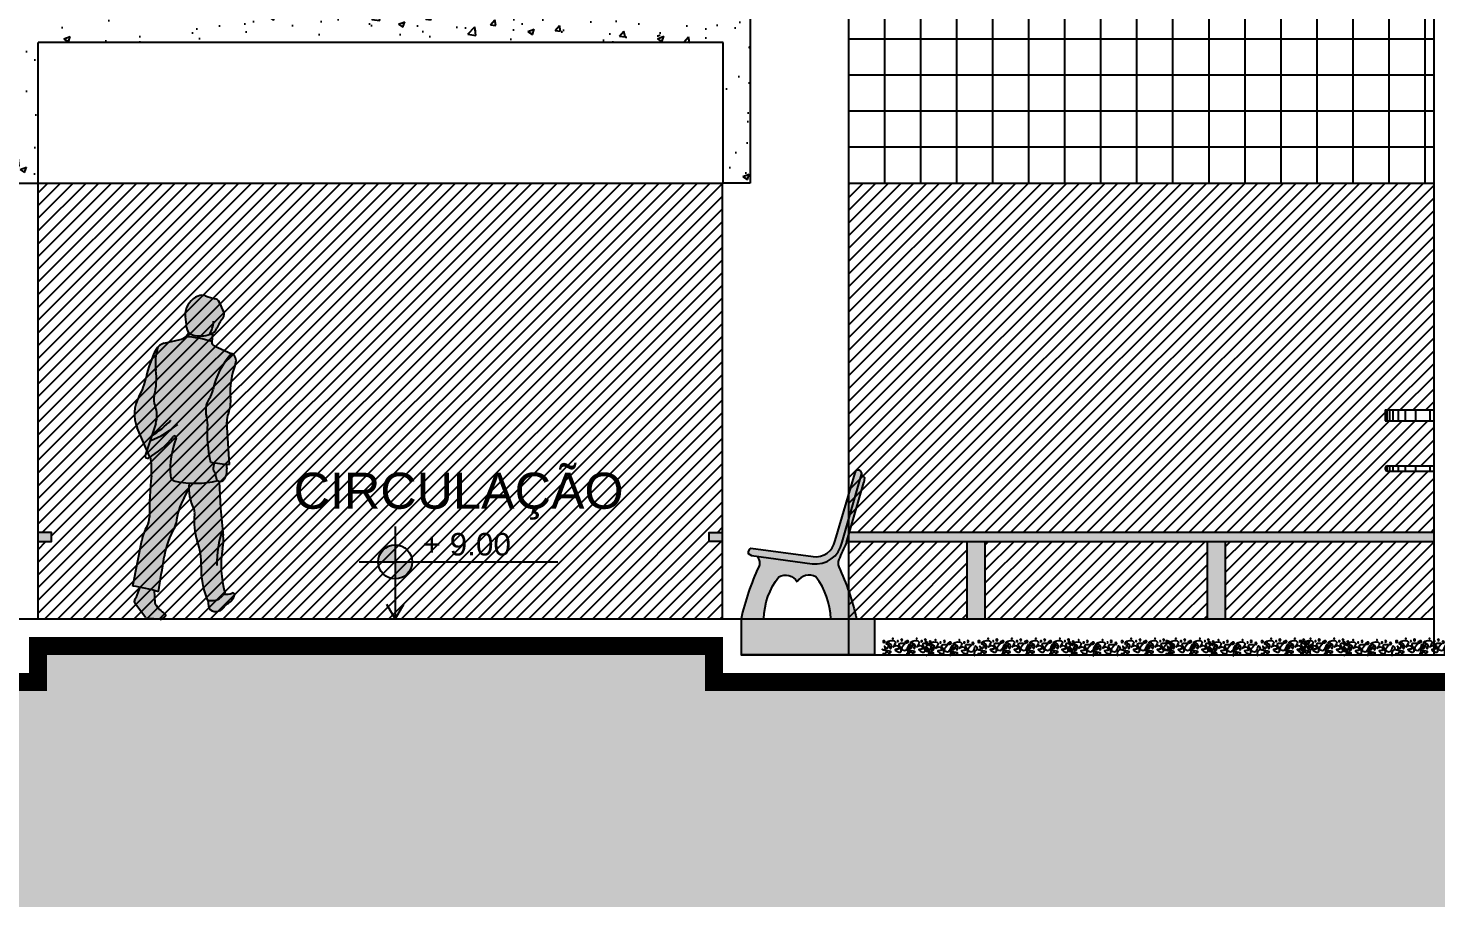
# Model space of a CAD drawing. Header units: metres. Extents: x 2440 to 5689, y 77 to 398.
# Drawn here: x 3764.38 to 3772.19, y 177.98 to 182.86 of the extents above; entities that cross this region are included whole.
import ezdxf

# ---------------------------------------------------------------- set-up
doc = ezdxf.new("R2010")
doc.units = ezdxf.units.M
doc.header["$LTSCALE"] = 7
doc.header["$MEASUREMENT"] = 0
for name, color, linetype in [('COTA DE NÍVEL', 7, 'Continuous'), ('HACHURA', 251, 'Continuous'), ('HACHURA PISOS', 250, 'Continuous'), ('PENA 01', 1, 'Continuous'), ('PENA 02', 2, 'Continuous'), ('PENA 03', 3, 'Continuous'), ('PENA 06', 6, 'Continuous'), ('VEG_PLANTAS', 94, 'Continuous')]:
    doc.layers.add(name, color=color, linetype=linetype)
for name, color, linetype, lineweight in [('PA-Herbacea', 64, 'Continuous', 0), ('PENA 04', 4, 'Continuous', 25), ('texto', 3, 'Continuous', 25)]:
    doc.layers.add(name, color=color, linetype=linetype, lineweight=lineweight)
doc.styles.add('GRAF', font='GRAF.SHX')
doc.styles.add('Luana', font='arial.ttf')

# ---------------------------------------------------------------- blocks, each defined once
blk = doc.blocks.new('NIV02')
h = blk.add_hatch(color=256)
h.paths.add_polyline_path([(-43.08798214372393, -49.02922773002917, 0.4142135623730951), (-44.59234559443733, -50.53359118074257), (-43.08798214372393, -50.53359118074257)])
h.paths.add_polyline_path([(-43.08798214372393, -52.03795463145597, 0.4142135623730951), (-41.58361869301053, -50.53359118074257), (-43.08798214372393, -50.53359118074257)])
for p, q in [((-43.08798214372393, -47.3822175101738), (-43.08798214372393, -55.57883228363895)), ((-46.27430931333186, -50.53359118074257), (-28.67982759653792, -50.53359118074257))]:
    blk.add_line(p, q)
blk.add_lwpolyline([(-42.35976431650299, -54.31752200791485), (-43.08798214372393, -55.57883228363895), (-43.81619997094488, -54.31752200791485)])
blk.add_circle((-43.08798214372393, -50.53359118074257), 1.504363450713398)
at = {"style": 'GRAF'}
blk.add_attdef('ELEV', (-40.66293629551796, -49.96256487468508), '', height=1.261310275724094, dxfattribs=at)
blk = doc.blocks.new('Pes011')
at = {"true_color": 0xffffff}
h = blk.add_hatch(color=7, dxfattribs=at)
h.dxf.hatch_style = 1
h.paths.add_polyline_path([(24.69268973135001, 727.6047015118756, -0.02753852898231361), (25.99658108471741, 756.9918353915541, -0.03521785561020056), (-52.18656926978461, 767.1877249421301, -0.3436446320337191), (-78.09565085647256, 796.9359734321476, -0.1049584106602287), (-46.52848994827802, 1005.74475360115, 0.851521214492852), (-62.99121633045479, 1015.1541320312, -0.09136265496849766), (-189.2074542238005, 902.5598551563493, -0.07434353490433399), (-183.8470071760566, 796.6478620129495, 0.02367676134049668), (-194.7730412114684, 567.7246231527424, -0.1301566511247193), (-207.9323213203415, 517.0161580129569, 0.07892110221722794), (-236.9106528734559, 438.1435911211164), (-286.8217663292926, 184.8893347685869, -0.03787236708317782), (-144.7365591781199, 153.3666649950069, 0.002465714445324805), (-112.7894611115873, 346.4955583710301, -0.09246996692242412), (-53.40221890069282, 512.5800797960895, 0.1005061931903606), (-46.38518821284106, 533.9388537265091, -0.09745515027035756), (-1.618039762475064, 676.3108688240969, 0.01133881112169319)])
h.paths.add_polyline_path([(192.7134027561426, 766.4146625851895, -0.08717180882273437), (184.8976936995474, 770.288640718502, -0.07150002932562566), (25.99658108471738, 756.991835391554, 0.140036977863763), (52.11651135718391, 612.5152943734229, -0.1521779201300485), (56.66135109948112, 583.4497961036486, 0.1237327382311667), (71.38456060696859, 435.6154808640991, -0.09660555805040107), (93.00199876905322, 295.3295578898083, 0.1091949455553033), (126.5888606153589, 108.4037989587109, 0.3181482550204132), (212.8481652982368, 133.4322834362578), (224.5335510590627, 147.9261513993027, -0.1153658121064172), (212.197933924478, 394.0455057668171, 0.07104430994608682), (214.6594676035947, 464.0404201073716, -0.019049396439483)])
h.paths.add_polyline_path([(156.5185980523025, 1588.903755831637, -0.06376302724189843), (142.9386023062388, 1582.759940715623, -0.1357544196231785), (45.25536184673533, 1579.486598016382, -0.1493352113977293), (23.44943227297364, 1592.013659770932, -0.104772194041268), (5.779655001741361, 1568.917476945192, -0.07552597752389092), (152.0862227538234, 1542.233602892519)])
h.paths.add_polyline_path([(278.0839869590123, 134.2962608349243, 0.6268049600124901), (265.0504168314354, 146.143509030939, -0.1274686925476163), (218.231130763411, 140.1089984629384), (212.8481652982359, 133.4322834362567, -0.3084454030974926), (129.1995972286848, 107.5502781255655), (134.0533945419139, 73.45993605855493, 0.3365671587481588), (164.2475001290544, 43.95252930327246, 0.3038417341264336), (224.8968513615273, 74.4088496104098, -0.1547146395441408), (236.5872844613068, 85.61752300342832, 0.2066284072723231)])
h.paths.add_polyline_path([(-168.080418184519, 160.1147212825224, 0.02107545282780063), (-247.0785568037045, 178.3308325829729), (-270.2372946278209, 120.1610916203129, -0.04391851025444436), (-275.9558363254841, 108.6578545803827, 0.3069029170122038), (-275.1015726562903, 90.21495494343169), (-216.4301872956799, 10.35757787014025, 0.2319834112904293), (-203.8634453870586, 3.951016913955755, -0.02456887810977189), (-135.1680910266837, 0.0937046755989428, 0.181550030830431), (-123.6444124907283, 3.084609209979519), (-108.3343772420844, 13.85587394051954, 0.5135509109756257), (-108.1929188658022, 29.80140396839074, -0.09789932831860441), (-162.5989450289451, 86.56559962623882, -0.1287373291706281), (-164.9500735878474, 93.70225942932092)])
h.paths.add_polyline_path([(-167.1673180687301, 1243.175273136048, 0.09249078198770333), (-158.458445219436, 1383.471649132073, -0.101707745814801), (-148.1378757641874, 1511.791418212824, 0.05963668131693923), (-157.645391335482, 1498.259448177015, 0.07214893870511574), (-212.5459556615709, 1343.996789415391, -0.08328329978980908), (-253.3386223608819, 1235.444188619666, 0.2371257672313265), (-262.1761142506181, 1063.562258885348), (-208.5079545353501, 939.7813141366983), (-159.7092353633092, 1087.616370714019, 0.1779621460809053), (-163.1131602377322, 1185.045396939609, -0.1611850724810634)])
h.paths.add_polyline_path([(235.9179631973812, 1095.154632940758, -0.1154328576180875), (244.0097715363445, 1144.924192973484, 0.1197863672735451), (256.2292863543684, 1228.394953870802, -0.1199437111131735), (283.7136720908272, 1420.288621478132, 0.3977597863608485), (261.8432080616612, 1475.673483022302, 0.1370337854965475), (158.8843645128296, 1277.281076180276, -0.09331077111326043), (136.1147959610806, 1222.265539511415, 0.2201616770334285), (122.4019915204655, 1128.415169406439, -0.0904870542691302), (127.5153547951701, 1084.318430500796, 0.0682076533713649), (143.8717871424458, 873.4423468814514, 0.0419490853005053), (250.3259697844036, 860.6724404682127)])
h.paths.add_polyline_path([(235.1635860298763, 835.684332340917), (230.813655214364, 861.6645061064261, -0.02595917903862765), (164.8544151540996, 869.4818802395414), (159.7483240347369, 839.1007739519355, 0.2351780580689858), (166.7423779727064, 817.0171935170403, -0.2276614999615514), (174.7970136461145, 793.543130330062, 0.7798707119049183), (220.5010597884023, 776.1681578082664, 0.1739156392905543), (235.4865679493964, 833.2416161114344, 0.02193660233855502)])
h.paths.add_polyline_path([(213.3981270611926, 1671.599557557392, 0.3422518043110341), (214.8137580511984, 1713.777761216865, -0.1113162496137604), (198.9736104679375, 1749.890672678883, 0.2903101330893996), (170.5635343423947, 1779.452250271813, -0.03318361154037249), (117.7712615445348, 1796.155704483306, 0.1970827465973386), (75.31312931006028, 1795.464062389123, 0.2668649016132107), (4.452482821180439, 1701.024984654927, 0.07937306006544796), (5.192607108263815, 1681.469885905543, -0.04903151465509591), (11.82483455283031, 1620.628960579917, 0.3361607637412749), (44.00994678188923, 1579.79118589672, 0.1389386616421687), (143.9011070732837, 1583.064133993262, 0.2199353231922215), (180.0067180023894, 1616.54333571369, -0.07767887755924435)])
h = blk.add_hatch(color=7, dxfattribs=at)
h.dxf.hatch_style = 1
h.paths.add_polyline_path([(261.8292928006773, 1475.658577363197), (164.4320482446769, 1518.901989429156, -0.3218957251323706), (151.8734175112577, 1539.992896149975), (152.0862227538234, 1542.233602892519, 0.07552597752389073), (5.779655001741851, 1568.917476945192, -0.1199733577875432), (-23.80681365244979, 1553.883220398074), (-23.80504973491222, 1553.883377810774), (-112.3188272138052, 1533.032661130739, 0.1531455605890404), (-148.1378757641875, 1511.791418212824, 0.101707773148791), (-158.4586122810385, 1383.471628570378, -0.09283857140153134), (-167.2966260474756, 1242.662752787305, 0.1590758725531677), (-163.2017572764333, 1185.262171597919, -0.1783896675469642), (-159.7092353633092, 1087.616370714019), (-208.5079545353501, 939.7813141366983), (-191.7137881749656, 901.0470294251807, 0.0927497262203229), (-63.21207475289278, 1014.869878251596, -0.8683317411519443), (-46.52699357571112, 1005.744191729705, 0.1051140698718558), (-78.07703499606228, 796.6229984857224, 0.336292104199919), (-52.70830549058175, 767.2937903923296, 0.1072275288080275), (184.8976936995477, 770.2886407185023, -0.2697539704616747), (174.7958450450469, 793.5432679024572, 0.2252806146779406), (166.9234327469293, 816.8318379421619, -0.2378102100089224), (159.7483240347368, 839.100773951935), (164.8544151540997, 869.4818802395416, -0.008340372734559471), (143.8717871424459, 873.4423468814508, -0.06863748196031196), (127.5948128503555, 1085.64890371761, 0.08594274937540108), (122.6605906965923, 1127.555793032784, -0.2222459605544937), (136.114646952066, 1222.26563681739, 0.09331094289373627), (158.8851085696697, 1277.280920442247, -0.1370211537536461)])
for p, q in [((156.5182805751323, 1588.90041299465), (151.8734175112576, 1539.992896149974)), ((-112.3207069711743, 1533.033046921835), (-23.80504973491221, 1553.883377810774)), ((164.1643467561202, 1519.02084623905), (262.4702705088529, 1475.373989608316)), ((250.3259272933877, 860.6731319855651), (235.8685135050213, 1095.959398833362)), ((-191.7137881749656, 901.0470294251805), (-262.5690634854108, 1064.468562134406)), ((-159.7763400169135, 1087.413078077849), (-218.1093532745937, 910.6940071351909)), ((164.8546444743257, 869.4832446887847), (159.7968376397911, 839.3894286110656)), ((230.7781421239508, 861.8766097694536), (235.2386429360028, 835.2360513115929)), ((-286.8217721491687, 184.8893052379212), (-236.911258936782, 438.1457255862025)), ((-247.0780159427729, 178.3321911086631), (-270.3778434891911, 119.8080632765148)), ((-168.0804028612153, 160.114396187859), (-164.960659316133, 93.92684309870477)), ((-216.5239098337107, 10.48514322442314), (-275.182625394237, 90.32527548584358)), ((129.1996634576194, 107.5498129707825), (134.0232876446954, 73.67138996948677)), ((224.5335350163809, 147.9261315009), (212.549843676692, 133.0622627726964)), ((-123.6449184415968, 3.08281816053951), (-108.3342184549712, 13.8552199444099))]:
    blk.add_line(p, q)
for centre, radius, start, end in [((97.38850796504504, 1744.042379314736), 55.95762060351854, 68.63829999999885, 113.234400000001), ((122.0530550778682, 1686.589569800978), 118.4832300247846, 113.234400000001, 172.9030000000007), ((269.8922912530913, 2185.08905714655), 417.6211453470195, 248.6382999999989, 256.2406999999982), ((161.4576502086753, 1742.265821299444), 38.28296791959931, 11.13169000000003, 76.2406999999982), ((286.9930080279296, 1766.968052976149), 89.66075654733868, 191.1317000000001, 216.2418000000002), ((66.02687548547686, 1693.563905888411), 62.02478156621858, 172.9030000000007, 191.7376000000002), ((-300.9588671438575, 1617.314574221574), 312.8012615128246, 0.6647749999990437, 11.73763999999936), ((-8.241324818797954, 1668.363699616481), 170.6449383355589, 329.3867000000009, 355.6153999999987), ((372.824985959254, 1537.253718085497), 208.4843589373321, 139.937999999999, 157.6467999999996), ((186.9054979009249, 1693.601590452352), 34.43760809542855, 319.9379999999989, 36.24180000000026), ((-39.89097503727082, 1622.165115954312), 70.15067717567644, 283.2559999999992, 335.2026340492346), ((-8.890037669846441, 1074.045824889785), 495.0890343070894, 71.0255399999993, 88.30185999999873), ((54.85609402546243, 1621.441033975323), 43.03892139680683, 180.6648000000005, 256.2567999999998), ((88.18001558568136, 1757.697650241646), 183.3076786003354, 256.2567999999998, 287.5392000000003), ((125.7380670823047, 1638.859377789196), 58.67712716179567, 287.5392000000003, 337.6467999999996), ((346.65036453343, 1231.88492928767), 570.3241128524443, 152.2151999999998, 168.7633000000007), ((158.8520317861445, 1422.52575485947), 319.704804455103, 163.787199999999, 187.0165999999998), ((-96.36667764266863, 1465.311193728541), 69.57491087343824, 103.2559999999993, 152.2151999999998), ((172.8356967704252, 1538.190448675391), 21.03962852899157, 174.0640179574631, 246.4580748209395), ((565.5088532486361, 1192.170782381463), 415.4354406372561, 136.9704999999992, 168.1779999999992), ((664.1858839816023, 1267.854845588886), 409.8605477500752, 158.1700999999997, 185.4665000000008), ((243.4754119161156, 1436.40982492467), 43.34755797565099, 338.1700999999996, 66.05973999999941), ((-556.5355799302894, 1411.322672344623), 350.5162423008881, 330.0578, 348.7633000000008), ((-538.7861503045216, 1336.661475873313), 383.197372870074, 345.8401999999998, 7.016633999999618), ((1.384389518799282, 1310.247288290922), 160.9130611977919, 326.8546000000009, 348.1779999999992), ((-86.73288804137823, 1140.70981853755), 191.6561284775325, 150.0577999999999, 203.4411000000017), ((-77.32251406932858, 1220.235015514461), 92.72725718706357, 165.8401999999998, 202.2301999999991), ((-293.9441547379595, 1131.700515996228), 141.2884476692337, 341.7326000000006, 22.23019999999908), ((230.662660169247, 1160.523823917574), 112.9218228279928, 146.854600000001, 196.7470999999995), ((78.41163825589398, 1211.796364941662), 178.5906748117366, 337.8520999999992, 5.466540000000367), ((-470.4478853149516, 1482.253096983803), 545.7960376963152, 301.843100000001, 316.4389999999993), ((4.124595669708106, 1092.355139465917), 123.6522063230095, 356.5823000000008, 16.74707000000018), ((346.3165869668907, 1102.748003855555), 110.6594569481136, 157.8520999999991, 183.5164000000007), ((-380.995497488855, 1490.269142089319), 533.187320945732, 290.8434999999985, 310.1037000000001), ((-55.51930206304966, 1009.120704693371), 9.603736161525351, 339.4194999999992, 142.1534000000007), ((905.0171652408817, 1038.55234914724), 778.8476099012049, 176.5823000000008, 192.239099999999), ((-431.624709171004, 1301.345655932315), 466.6864476248109, 299.725100000001, 322.1534000000007), ((429.5698640214075, 826.975056540341), 508.5534598350541, 159.4194999999993, 183.4037999999992), ((-206.3571528278388, 906.8151888017615), 12.37431068747936, 161.7326000000006, 299.725100000001), ((-540.7161383302807, 831.6775517717816), 358.5842382695748, 354.5340000000015, 11.40089593351251), ((273.0685616441448, 1500.365913476358), 640.0976213779592, 258.3556000000012, 267.963799999999), ((2226.507153185718, 566.884271342174), 2421.280340227303, 174.5340000000014, 179.992400000001), ((-46.05509299955362, 798.6847160235178), 32.0882447078898, 183.4037999999992, 258.5086999999987), ((185.4223411335282, 835.0826213011848), 25.98654853407367, 170.4592000000002, 224.3282999999987), ((146.3272977781809, 796.8946992353646), 28.66514042290695, 353.2855999999985, 44.32831000000075), ((199.8313033396167, 790.595993544704), 25.20716714924149, 173.2855999999985, 325.7475000000011), ((148.4349416054276, 825.596878201134), 87.38835042291834, 325.7475000000011, 5.021990000000264), ((207.5001121058506, 830.7838892549971), 28.0941654437998, 5.021990000000264, 9.12181100000102), ((59.19251063559113, 1316.397947480343), 560.3901926167525, 258.5086999999987, 282.9627328597344), ((-1119.25225602085, 1281.986557074406), 1271.199937338323, 331.5145999999996, 334.1443000000014), ((291.9243023976605, 730.4702717442269), 267.2469762242289, 174.3047000000007, 206.1911000000009), ((4170.538062509884, 903.1382520609586), 3980.173659988229, 181.9685638749708, 186.3208999999997), ((337.7541156839318, 491.3751721817139), 386.4901962339329, 151.5145999999997, 173.6281), ((-297.1015828469829, 567.2180489087133), 102.3297955178058, 330.7515999999982, 359.992400000001), ((7.745005564480347, 590.6901487475101), 49.44863504591633, 351.5801999999996, 26.19106999999926), ((358.1468482962906, 538.8254217183442), 304.7701425817286, 171.5801999999996, 199.7945999999994), ((25.8685890753722, 386.3563676849188), 267.8336172149258, 150.7515999999982, 168.8509000000001), ((362.0875769847405, 270.3525127933494), 480.9427873468797, 149.8185999999993, 170.8905999999986), ((-102.4850357771979, 540.5373776239715), 56.48657729380869, 329.8185999999993, 353.6282), ((801.49766803881, 300.1502358685299), 622.6090227698267, 161.4986999999997, 180), ((-277.4598497593971, 310.0612761903884), 370.7509689199818, 357.7227999999984, 19.7945899999996), ((744.6128187391101, 297.3615781354026), 541.1223442387264, 169.7549999999989, 196.0310000000009), ((-31.63536377512831, 437.6612097638395), 247.7034652608249, 349.7549999999989, 6.32092299999842), ((-19710.12166827079, 3488.783855637924), 19847.65231211846, 350.3254999999999, 350.8905999999986), ((532.6559887379782, 277.846357512561), 440.0014695328035, 177.7227999999984, 202.649299999999), ((-423.5655959923787, -767.4480776498378), 962.1046835156493, 73.15314999999968, 81.82896000000045), ((-261.9203506343623, 100.0667352699078), 16.45606847313478, 148.5305000000011, 216.3056000000006), ((-338.4469330217671, 146.9086482739554), 73.26654459419203, 328.530500000001, 338.2915999999989), ((-150.1452421701478, 94.6240075320312), 14.83349766142002, 182.6970000000003, 212.5784000000002), ((8.170302786407069, 195.7855277319517), 202.7094686856987, 212.5784000000002, 234.9165999999994), ((152.0418927274572, 181.8395473116121), 77.7217214158959, 250.8808000000016, 321.1274000000006), ((229.9977967908122, 233.4593246751015), 94.08898890581011, 262.8144999999994, 291.8727999999999), ((248.420165058827, 61.57464493785569), 26.79669936538035, 116.2041999999994, 150.7469999999995), ((200.9537649947509, 158.0202111334145), 80.69632555464628, 296.2041999999993, 342.8073999999989), ((268.6971522245997, 137.0595183071769), 9.785103892608042, 342.8073999999989, 111.8727000000012), ((-203.6142549222862, 19.96819456983023), 16.01911595400192, 216.3056000000006, 269.5880999999997), ((-208.7608896576836, -696.563412838352), 700.5315490765456, 83.96952999999999, 89.58810999999852), ((-133.3890699801857, 16.93458717096693), 16.93458706631711, 263.9695000000011, 305.1279000000009), ((-113.9788277855337, 21.87934031361883), 9.809986471840865, 305.1279000000009, 54.91659999999947), ((168.5854163065155, 78.5946090755839), 34.91167991006343, 188.1060000000012, 262.873099999999), ((171.8262888072332, 104.4758292533939), 60.99596605252565, 262.873099999999, 330.7469999999995)]:
    blk.add_arc(centre, radius, start, end)
blk = doc.blocks.new('cacho6')
for centre, radius in [((-0.3253869985356631, 0.2837365421311855), 0.0155581419045886), ((-0.2553069579882532, 0.2603993304662548), 0.0103822299248157), ((-0.1592713517848807, 0.3096667754603004), 0.0082006619767601), ((0.0146309651204746, 0.2526202607059105), 0.0183358022910445), ((0.1277052912489012, 0.2837365421309226), 0.0155581419045886), ((0.197785331796311, 0.2603993304659902), 0.0103822299248157), ((0.2938209379996834, 0.3096667754600357), 0.0082006619767601), ((0.4677232549050388, 0.2526202607056458), 0.0183358022910445), ((-0.4162314897766209, 0.2422481668974825), 0.018353002582938), ((-0.0424712857318923, 0.2215039792806355), 0.0116054156875608), ((0.4106210040526719, 0.2215039792803708), 0.0116054156875608)]:
    blk.add_circle(centre, radius)
blk.add_arc((0.0368608000079434, 0.2422481668972178), 0.018353002582938, 202.9972204517854, 106.9767355820522)
for points, knots in [([(0, 0), (0.0168866115852637, 0.0129986778744744), (0.0487822139055965, 0.0389975826048446), (-0.0348721634708511, 0.0094002811660534), (-0.0423037393430548, 0.0945211168862947), (-0.0622960062190003, 0.0178862296488571), (-0.1764361591630603, 0.07331009418915), (-0.0405341420246117, 0.0710347041745649), (0.0784166213317121, 0.1167524509603481), (-0.0488515351239869, 0.0777765045061667), (0.0272239206148726, 0.2140740318109557), (-0.0667766707535122, 0.0680650442400808), (-0.0757106310377651, 0.2553915126321051), (-0.1038089232166186, 0.0707165699342998), (-0.1610390547265439, 0.2146285296095876), (0.0421737746973463, 0.2566836193728701), (-0.2970566023272596, 0.3037150450867507), (-0.125540831028971, 0.1125482674422749), (-0.2282824235411311, 0.2099274555710107), (-0.3212696669170469, 0.0939032807642519), (-0.1294788074087165, 0.1219606013547061), (-0.3501784961230925, -0.0046334894679667), (-0.3104480048872489, 0.1421474320336333), (-0.2526543876659986, 0.2297172060601529), (-0.4529463456651542, 0.2302710205234977), (-0.2719371325075599, 0.1279642726088586), (-0.4055539254846821, 0.0645002587488755), (-0.4478840796213321, 0.1295191552484312), (-0.4633377620424, 0.2183871557367745), (-0.5219578574532023, 0.1325064498414825), (-0.4277693066027127, 0.0909797677271431), (-0.4436301057888841, 0.0307177892529378), (-0.4530922897845642, 2.558e-13)], [0.0119653373187085, 0.0119653373187085, 0.0119653373187085, 0.0119653373187085, 0.0826093972063695, 0.1695586416530286, 0.2430435373258136, 0.2994075536037553, 0.4003944734615301, 0.5947086107148307, 0.690457771005494, 0.7856281890927757, 0.8915804121933081, 1.001822525838758, 1.123847518083621, 1.25155969898691, 1.356811214961988, 1.528140780572524, 1.78369963763388, 1.951889237564539, 2.052489614086571, 2.190103623799917, 2.31820733469182, 2.515510428153343, 2.701394114339793, 2.792269043503961, 2.948062415445121, 3.123128639304652, 3.249217463897882, 3.402203775967889, 3.477690971567545, 3.561629637085665, 3.701910996068317, 3.843182048075233, 3.843182048075233, 3.843182048075233, 3.843182048075233]), ([(0.4530922897845642, -2.647e-13), (0.4699789013698421, 0.0129986778742097), (0.5018745036901607, 0.0389975826045799), (0.4182201263137131, 0.0094002811657905), (0.4107885504415095, 0.0945211168860318), (0.3907962835655638, 0.0178862296485924), (0.2766561306215038, 0.0733100941888854), (0.4125581477599525, 0.0710347041743003), (0.5315089111162763, 0.1167524509600835), (0.4042407546605773, 0.07777650450590201), (0.4803162103994368, 0.2140740318106911), (0.3863156190310519, 0.0680650442398161), (0.3773816587467991, 0.2553915126318405), (0.3492833665679456, 0.0707165699340351), (0.2920532350580345, 0.2146285296093229), (0.4952660644819105, 0.2566836193726072), (0.1560356874573046, 0.3037150450864861), (0.3275514587555932, 0.112548267442012), (0.224809866243433, 0.209927455570746), (0.1318226228675172, 0.0939032807639873), (0.3236134823758476, 0.1219606013544414), (0.1029137936614717, -0.0046334894682314), (0.1426442848973153, 0.1421474320333687), (0.2004379021185656, 0.2297172060598882), (0.00014594411941, 0.230271020523233), (0.1811551572770185, 0.1279642726085939), (0.0475383642998821, 0.0645002587486108), (0.0052082101632323, 0.1295191552481665), (-0.0102454722578358, 0.2183871557365116), (-0.0502522251448454, 0.1597757161877062), (-0.0418230451557662, 0.1356404588979441), (-0.0368148217828122, 0.1280344641553253)], [0.0119653373187085, 0.0119653373187085, 0.0119653373187085, 0.0119653373187085, 0.0826093972063695, 0.1695586416530286, 0.2430435373258136, 0.2994075536037553, 0.4003944734615301, 0.5947086107148307, 0.690457771005494, 0.7856281890927757, 0.8915804121933081, 1.001822525838758, 1.123847518083621, 1.25155969898691, 1.356811214961988, 1.528140780572524, 1.78369963763388, 1.951889237564539, 2.052489614086571, 2.190103623799917, 2.31820733469182, 2.515510428153343, 2.701394114339793, 2.792269043503961, 2.948062415445121, 3.123128639304652, 3.249217463897882, 3.402203775967889, 3.477690971567545, 3.561629637085665, 3.606746477732273, 3.606746477732273, 3.606746477732273, 3.606746477732273]), ([(-0.0006372206962766, 0.0894061299759734), (0.0007318930238682, 0.0876653252858582), (0.0135092958937975, 0.0697082208195514), (0.0121825592891156, 0.0472412135392375), (0.0071939991802452, 0.0257806806731331)], [3.690803195293475, 3.690803195293475, 3.690803195293475, 3.690803195293475, 3.701910996068317, 3.803253898670838, 3.803253898670838, 3.803253898670838, 3.803253898670838])]:
    blk.add_open_spline(points, degree=3, knots=knots)
blk = doc.blocks.new('A$C7A880372')
at = {"true_color": 0xffffff}
h = blk.add_hatch(color=7, dxfattribs=at)
h.dxf.hatch_style = 1
h.paths.add_polyline_path([(-0.7514591647695852, 0.8105322581117775, 1.056272923792015), (-0.7881973745751878, 0.8020983295170121), (-0.6796598683868069, 0.4251838499436359, 0.3961565395457503), (-0.5131317588402453, 0.3062763439807838), (-0.1772259678828049, 0.3516587636043766), (-0.1589713059975111, 0.3630611623553648), (-0.1589713059975112, 0.3746350709967318), (-0.1661893882601362, 0.3865578509159773), (-0.172316946560386, 0.3926854092161136), (-0.518487286220283, 0.3459162017817627, -0.4002481413031443), (-0.6407190763306971, 0.4345045831012725)])
h.paths.add_polyline_path([(-0.2171130131723727, 0.2895448019581729, -0.2211707313931743), (-0.2171130131724454, 0.3288747278255068, 0.04534460542275374), (-0.2105490504177324, 0.3471566616595391), (-0.5131317588402453, 0.3062763439807838, -0.3961565395457514), (-0.679659868386807, 0.4251838499436364), (-0.7881990645846599, 0.8021042019296942), (-0.8046903388476494, 0.7856129276665911), (-0.8006002430993249, 0.7577603959310865), (-0.703423051910252, 0.4234433699701632, -0.004199625427442157), (-0.6615122285888638, 0.3288747278256212, -0.2211707313938821), (-0.661512228588883, 0.2895448019581732, 0.0542232166102144), (-0.7597167409053325, 0), (-0.6169154955317366, 0, -0.1557930816088973), (-0.5342625184530334, 0.2336358876014799, -0.4017999458395941), (-0.4310120947611722, 0.2059360974430718, -0.4017999458395941), (-0.3277616710693109, 0.2336358876014797, -0.1557930816088972), (-0.2451086939906077, 0), (-0.1189085008559232, 0, 0.05422321661021436)])
h.paths.add_polyline_path([(-0.1189085008559232, 5.551115123125783e-17), (-0.8597167409053327, 5.551115123125783e-17), (-0.8597167409053327, -0.2000000000000001), (-0.1189085008559233, -0.2000000000000001)])
at = {"layer": 'PENA 02'}
for p, q in [((-0.7881990645846599, 0.8021042019296942), (-0.8046903388476494, 0.7856129276665911)), ((-0.8046903388476494, 0.7856129276665911), (-0.8006002430993249, 0.7577603959310864)), ((-0.1189085008559232, 0), (-0.8597167409053328, 0)), ((-0.8597167409053327, 0), (-0.8597167409053327, -0.2)), ((-0.1189085008559232, 0), (-0.1189085008559233, -0.2))]:
    blk.add_line(p, q, dxfattribs=at)
for points in [[(-0.7034230519102493, 0.4234433699701583), (-0.8006002430993249, 0.7577603959310864)], [(-0.8597167409053327, -0.2), (-0.1189085008559233, -0.2)]]:
    blk.add_lwpolyline(points, dxfattribs=at)
for points in [[(-0.7034230519102493, 0.4234433699701583, -0.004199625427439397), (-0.6615122285888901, 0.3288747278256778, -0.2211707313943283), (-0.6615122285888901, 0.2895448019581579, 0.05422321661021142), (-0.7597167409053327, 0)], [(-0.2105490504177396, 0.3471566616595112, -0.04534460542224596), (-0.2171130131723658, 0.3288747278256778, 0.2211707313943283), (-0.2171130131723658, 0.2895448019581579, -0.05422321661021142), (-0.1189085008559232, 0)], [(-0.616882700500355, 0.001018828926447668, -0.1551523339978182), (-0.5342625184530334, 0.2336358876014799, -0.401799945839594), (-0.4310120947611722, 0.2059360974430717, 2.63498648811801)], [(-0.2451414890219894, 0.001018828926447668, 0.1551523339978182), (-0.327761671069311, 0.2336358876014799, 0.401799945839594), (-0.4310120947611722, 0.2059360974430717, -2.63498648811801)]]:
    blk.add_lwpolyline(points, format="xyb", dxfattribs=at)
at = {"layer": 'PENA 03'}
for points in [[(-0.172316946560386, 0.3926854092161136), (-0.1661893882601362, 0.3865578509159775), (-0.1589713059975111, 0.3746350709967317), (-0.1589713059975111, 0.3630611623553648), (-0.177225967882805, 0.3516587636043766), (-0.5131317588402453, 0.3062763439807838, -0.3961565395457506), (-0.6796598683868069, 0.425183849943636), (-0.7881990645846599, 0.8021042019296942, -1.056101700251901), (-0.7514591647695852, 0.8105322581117775)], [(-0.172316946560386, 0.3926854092161136), (-0.5184872862200791, 0.3459162017817903, -0.4002481413036899), (-0.6407190763306971, 0.4345045831012726), (-0.7514591647695852, 0.8105322581117775)]]:
    blk.add_lwpolyline(points, format="xyb", dxfattribs=at)

msp = doc.modelspace()

# ---------------------------------------------------------------- hatches: boundary and pattern name
at = {"layer": 'HACHURA', "true_color": 0x86cacb}
h = msp.add_hatch(dxfattribs=at)
h.set_pattern_fill('LINE,_I', color=133, scale=0.4, angle=45, style=2, double=1)
h.set_pattern_definition([(45, (0, 65.25836661376752), (-0.03535533905932738, 0.03535533905932738), [])])
h.paths.add_polyline_path([(3780.181978139726, 196.6726890729193), (3780.431978139726, 196.6726890729193), (3784.181978139726, 196.6726890729193), (3784.431978139726, 196.6726890729193), (3788.181978139726, 196.6726890729193), (3788.431978139726, 196.6726890729192), (3788.431978139726, 187.7926890729192), (3800.880155672468, 187.7926890729192), (3800.880155672468, 198.8447879800715), (3749.352201125784, 198.8447879800715), (3749.352201125784, 187.7926890729192), (3780.181978139726, 187.7926890729192)])
h.paths.add_polyline_path([(3807.871821061993, 198.8447879800715), (3800.880155672468, 198.8447879800715), (3800.880155672468, 185.3926890729193), (3801.531978139725, 185.3926890729193), (3801.531978139725, 185.2426890729192), (3800.880155672468, 185.2426890729192), (3800.880155672468, 182.1326890729196), (3801.531978139725, 182.1326890729196), (3801.531978139725, 181.9826890729195), (3800.880155672468, 181.9826890729195), (3800.880155672468, 179.5426890729194), (3801.868417977172, 179.5426890729194), (3801.868417977172, 179.7645856503873, -0.4142135623730961), (3801.774143863867, 179.8588597636924, -1), (3801.962692090477, 179.8588597636924, -0.4142135623730961), (3801.868417977172, 179.7645856503873), (3801.868417977172, 179.5426890729194), (3803.301704329441, 179.5426890729194), (3803.301704329441, 179.3826890729194), (3803.479647856799, 179.3826890729194), (3803.479647856799, 179.5426890729194), (3804.471809351835, 179.5426890729194), (3804.471809351835, 179.3726890729194), (3804.771809351835, 179.3726890729194), (3804.771809351835, 179.1926890729194), (3805.071809351835, 179.1926890729194), (3805.071809351835, 179.0126890729194), (3805.371809351836, 179.0126890729194), (3805.371809351836, 178.8326890729194), (3805.671809351835, 178.8326890729194), (3805.671809351835, 178.8126890729194), (3805.671809351835, 178.7126890729194), (3806.635350813645, 178.7126890729194), (3806.635350813645, 178.9345856503875, -0.4142135623730969), (3806.54107670034, 179.0288597636925, -1), (3806.72962492695, 179.0288597636925, -0.4142135623730961), (3806.635350813645, 178.9345856503875), (3806.635350813645, 178.7126890729194), (3807.871821061993, 178.7126890729194)])
h.paths.add_polyline_path([(3801.988477785942, 179.8606018708573), (3802.542664348015, 179.8606018708573), (3802.542664348015, 180.0520667412529), (3801.988477785942, 180.0520667412529)], flags=24)
h.paths.add_polyline_path([(3806.755389305908, 179.0304952883199), (3807.309618500996, 179.0304952883199), (3807.309618500996, 179.2220880577605), (3806.755389305908, 179.2220880577605)], flags=24)
h.paths.add_polyline_path([(3801.141593269977, 180.0558822007795), (3803.073516871615, 180.0558822007795), (3803.073516871615, 180.8013574167868), (3801.141593269977, 180.8013574167868)], flags=24)
h.paths.add_polyline_path([(3761.806556334179, 188.6410130682274), (3764.669202991751, 188.6410130682274), (3764.669202991751, 188.9707265743665), (3761.806556334179, 188.9707265743665)], flags=24)
h = msp.add_hatch(dxfattribs=at)
h.set_pattern_fill('LINE,_I', color=133, scale=0.4, angle=45, style=2, double=1)
h.set_pattern_definition([(45, (3770.990553292987, 180.7996930814859), (-0.03535533905932738, 0.03535533905932738), [])])
h.paths.add_polyline_path([(3772.181978139726, 182.0026890729194), (3768.931978139722, 182.0026890729193), (3768.931978139722, 180.0626890729194), (3772.181978139726, 180.0626890729194), (3772.181978139726, 180.4026890729194), (3771.924933235568, 180.4026890729195, -1), (3771.924933235568, 180.4326890729194), (3772.181978139726, 180.4326890729194), (3772.181978139726, 180.6826890729194), (3771.909933235568, 180.6826890729194), (3771.909933235568, 180.7426890729194), (3772.181978139726, 180.7426890729194)])
h.paths.add_polyline_path([(3769.59031147306, 180.0126890729194), (3768.931978139722, 180.0126890729194), (3768.931978139722, 179.5826890729194), (3769.59031147306, 179.5826890729194)])
h.paths.add_polyline_path([(3770.923644806393, 180.0126890729194), (3769.69031147306, 180.0126890729194), (3769.69031147306, 179.5826890729194), (3770.923644806393, 179.5826890729194)])
h.paths.add_polyline_path([(3772.181978139726, 180.0126890729194), (3771.023644806393, 180.0126890729194), (3771.023644806393, 179.5826890729194), (3772.181978139726, 179.5826890729194)])
h.paths.add_polyline_path([(3764.431978139725, 180.0626890729195), (3764.506978139726, 180.0626890729194), (3764.506978139727, 180.0126890729194), (3764.431978139723, 180.0126890729194), (3764.431978139723, 179.5826890729194), (3768.231978139715, 179.5826890729194), (3768.231978139715, 180.0126890729194), (3768.156978139723, 180.0126890729194), (3768.156978139722, 180.0626890729194), (3768.231978139716, 180.0626890729195), (3768.231978139715, 182.0026890729193), (3764.431978139726, 182.0026890729193)])
h.paths.add_polyline_path([(3766.508877585961, 179.8988597636925, -1), (3766.320329359351, 179.8988597636925, -1)], flags=16)
at = {"layer": 'HACHURA PISOS', "ltscale": 1.5}
h = msp.add_hatch(dxfattribs=at)
h.set_pattern_fill('_USER', color=256, scale=0.2, style=0, double=1, pattern_type=0)
h.set_pattern_definition([(0, (3768.931978139722, 182.0026890729193), (0, 0.2), []), (90, (3768.931978139722, 182.0026890729193), (-0.2, 1.224646799147353e-17), [])])
h.paths.add_polyline_path([(3772.181978139726, 184.0426890729191), (3768.931978139722, 184.0426890729191), (3768.931978139722, 182.0026890729193), (3772.181978139726, 182.0026890729194)])
h.paths.add_polyline_path([(3775.931978139725, 184.0426890729191), (3772.431978139726, 184.0426890729191), (3772.431978139726, 182.0026890729193), (3775.931978139725, 182.0026890729194)])
h.paths.add_polyline_path([(3780.181978139726, 184.0426890729191), (3776.431978139725, 184.0426890729191), (3776.431978139725, 182.0026890729193), (3780.181978139726, 182.0026890729194)])
at = {"layer": 'HACHURA PISOS'}
h = msp.add_hatch(dxfattribs=at)
h.set_pattern_fill('HACH22,_O', color=256, scale=0.01, pattern_type=2)
h.set_pattern_definition([(90, (3771.919933235568, 180.4026890729194), (-1.8168, 1.112469152345456e-16), []), (90, (3771.934033235568, 180.4026890729194), (-1.8168, 1.112469152345456e-16), []), (90, (3771.954033235568, 180.4026890729194), (-1.8168, 1.112469152345456e-16), []), (90, (3771.982333235568, 180.4026890729194), (-1.8168, 1.112469152345456e-16), []), (90, (3772.022333235568, 180.4026890729194), (-1.8168, 1.112469152345456e-16), []), (90, (3772.078933235568, 180.4026890729194), (-1.8168, 1.112469152345456e-16), []), (90, (3772.158933235567, 180.4026890729194), (-1.8168, 1.112469152345456e-16), []), (90, (3772.272033235568, 180.4026890729194), (-1.8168, 1.112469152345456e-16), []), (90, (3772.432033235568, 180.4026890729194), (-1.8168, 1.112469152345456e-16), []), (90, (3772.658333235568, 180.4026890729194), (-1.8168, 1.112469152345456e-16), []), (90, (3772.978333235568, 180.4026890729194), (-1.8168, 1.112469152345456e-16), []), (90, (3773.204633235568, 180.4026890729194), (-1.8168, 1.112469152345456e-16), []), (90, (3773.364633235567, 180.4026890729194), (-1.8168, 1.112469152345456e-16), []), (90, (3773.477733235567, 180.4026890729194), (-1.8168, 1.112469152345456e-16), []), (90, (3773.557733235568, 180.4026890729194), (-1.8168, 1.112469152345456e-16), []), (90, (3773.614333235568, 180.4026890729194), (-1.8168, 1.112469152345456e-16), []), (90, (3773.654333235568, 180.4026890729194), (-1.8168, 1.112469152345456e-16), []), (90, (3773.682633235568, 180.4026890729194), (-1.8168, 1.112469152345456e-16), []), (90, (3773.702633235568, 180.4026890729194), (-1.8168, 1.112469152345456e-16), []), (90, (3773.716733235568, 180.4026890729194), (-1.8168, 1.112469152345456e-16), []), (90, (3773.726733235568, 180.4026890729194), (-1.8168, 1.112469152345456e-16), [])])
h.paths.add_polyline_path([(3772.181978139726, 180.7426890729194), (3771.909933235568, 180.7426890729194), (3771.909933235568, 180.6826890729194), (3772.181978139726, 180.6826890729194)])
h.paths.add_polyline_path([(3772.181978139726, 180.4326890729194), (3771.924933235568, 180.4326890729194, 1), (3771.924933235568, 180.4026890729195), (3772.181978139726, 180.4026890729194)])
at = {"layer": 'PENA 01'}
h = msp.add_hatch(dxfattribs=at)
h.set_pattern_fill('AR-CONC,_O', color=256, scale=0.05)
h.set_pattern_definition([(49.99999999999999, (3764.281978139722, 182.0026890729193), (0.3586300913003768, -0.03137606749129756), [0.03750000000000001, -0.4125]), (355, (3764.281978139722, 182.0026890729193), (-0.06937566680650001, 0.376096066850006), [0.03, -0.33]), (100.4514, (3764.311863979723, 182.0000744029193), (0.2892546908570108, 0.3447197710304768), [0.03187009500000001, -0.350571056]), (46.18420000000002, (3764.281978139722, 182.1026890729193), (0.5336205243128223, -0.08275950716450904), [0.05624999999999999, -0.6187499999999999]), (96.6356, (3764.326446512222, 182.0957924194193), (0.4673313527743517, 0.4870589354502209), [0.047805144, -0.5258565000000001]), (351.1842, (3764.281978139722, 182.1026890729193), (0.4673309725668136, 0.4870593004626623), [0.04500000000000001, -0.4950000000000001]), (21, (3764.331978139723, 182.0776890729193), (0.2984535260592309, -0.2013094453326694), [0.03750000000000001, -0.4125]), (326.0000000000001, (3764.331978139723, 182.0776890729193), (0.1216576659607909, 0.3625750225234265), [0.03, -0.33]), (71.4514, (3764.356849256223, 182.0609132699193), (0.420111314290745, 0.1612652483549762), [0.03187009500000001, -0.350571056]), (37.50000000000001, (3764.281978139722, 182.0026890729193), (0.006079927658645335, 0.1664469269156558), [0, -0.326, 0, -0.335, 0, -0.33125]), (7.499999999999999, (3764.281978139722, 182.0026890729193), (0.1315347687210743, 0.1972058559411801), [0, -0.191, 0, -0.3185, 0, -0.12625]), (327.5, (3764.170478139722, 182.0026890729193), (0.2669112180862045, -0.01127743586718988), [0, -0.125, 0, -0.39, 0, -0.5175]), (317.5, (3764.120478139722, 182.0026890729193), (0.2915930846711931, 0.05005249116615887), [0, -0.1625, 0, -0.259, 0, -0.3675])])
h.paths.add_polyline_path([(3768.384453559036, 184.0426890729192), (3768.234453559036, 184.0426890729192), (3768.234453559036, 182.9426890729193), (3764.431978139723, 182.9426890729193), (3764.431978139723, 184.0426890729192), (3764.281978139723, 184.0426890729192), (3764.281978139722, 182.0026890729193), (3764.431978139723, 182.0026890729193), (3764.431978139723, 182.7826890729193), (3768.234453559036, 182.7826890729193), (3768.234453559036, 182.0026890729193), (3768.384453559037, 182.0026890729193)])
h = msp.add_hatch(dxfattribs=at)
h.set_pattern_fill('EARTH', color=256, scale=0.75, angle=45, style=0, double=1)
h.set_pattern_definition([(45, (3846.595544024471, 246.2438593999887), (2.775557561562891e-17, 0.2651650429449554), [0.1875, -0.1875]), (45, (3846.545825578919, 246.2935778455408), (2.775557561562891e-17, 0.2651650429449554), [0.1875, -0.1875]), (45, (3846.496107133366, 246.343296291093), (2.775557561562891e-17, 0.2651650429449554), [0.1875, -0.1875]), (135, (3846.496107133366, 246.3764419214611), (-0.2651650429449553, 5.551115123125783e-17), [0.1875, -0.1875]), (135, (3846.545825578919, 246.4261603670133), (-0.2651650429449553, 5.551115123125783e-17), [0.1875, -0.1875]), (135, (3846.595544024471, 246.4758788125655), (-0.2651650429449553, 5.551115123125783e-17), [0.1875, -0.1875])])
h.paths.add_polyline_path([(3803.301704329441, 179.2326890729194), (3778.549313148111, 179.2326890729194), (3778.549313148111, 179.3126890729194), (3776.754643131339, 179.3126890729194), (3776.754643131339, 179.2326890729194), (3768.184453559044, 179.2326890729194), (3768.184453559044, 179.4326890729194), (3764.431978139723, 179.4326890729194), (3764.431978139723, 179.2326890729194), (3749.352201125784, 179.2326890729194), (3749.352201125784, 177.9837178394009), (3803.301704329441, 177.9837178394009)])
at = {"layer": 'PENA 02'}
h = msp.add_hatch(dxfattribs=at)
h.set_pattern_fill('AR-SAND', color=256, scale=0.025, style=0)
h.set_pattern_definition([(37.50000000000001, (7350.357063377945, 659.3464915041902), (-0.001574833952740204, 0.04817059422532897), [0, -0.03800000000000001, 0, -0.0425, 0, -0.040625]), (7.499999999999999, (7350.357063377945, 659.3464915041902), (0.04424441763169318, 0.07055365163074351), [0, -0.0205, 0, -0.03425, 0, -0.013125]), (327.5, (7350.326313377946, 659.3464915041902), (0.07785354654378739, 0.0001414763384241235), [0, -0.0125, 0, -0.04500000000000001, 0, -0.05875]), (317.5, (7350.326313377946, 659.3464915041902), (0.07515316511430735, 0.02194188912335623), [0, -0.00625, 0, -0.0295, 0, -0.03375])])
h.paths.add_polyline_path([(3762.056540017495, 180.0510556744819), (3762.050190017495, 180.0520974713569), (3761.960225365131, 180.0520974713569), (3761.957056167397, 180.0489224713569), (3761.941586738036, 180.0126890729194), (3762.060461516089, 180.0126890729194)])
h.paths.add_polyline_path([(3762.278790017495, 180.0468140729194), (3762.263973867593, 180.0447056744819), (3762.251273867592, 180.0531640729195), (3762.211056167397, 180.0531640729195), (3762.194123092447, 180.0510556744819), (3762.190934946011, 180.0126890729194), (3762.290831368288, 180.0126890729194)])
h.paths.add_polyline_path([(3761.69031147306, 180.0126890729194), (3761.59031147306, 180.0126890729194), (3761.59031147306, 179.5826890729194), (3761.69031147306, 179.5826890729194)])
h.paths.add_polyline_path([(3763.023644806393, 180.0126890729194), (3762.923644806393, 180.0126890729194), (3762.923644806393, 179.5826890729194), (3763.023644806393, 179.5826890729194)])
h.paths.add_polyline_path([(3762.598406554978, 180.0531640729794), (3762.593786816724, 180.0126890729193), (3762.618900371122, 180.0126890729193), (3762.621690017495, 180.0510556744817), (3762.625923867593, 180.0531640729196), (3762.623806554971, 180.0574056744812), (3762.62436871894, 180.0626890729195), (3762.599378583102, 180.0626890729195)])
h.paths.add_polyline_path([(3762.056540017496, 180.0510556744818), (3762.056540017495, 180.0626890729195), (3761.964465405068, 180.0626890729195), (3761.961290017494, 180.0531640729187), (3761.960225365131, 180.0520974713569), (3762.050190017495, 180.0520974713569)])
h.paths.add_polyline_path([(3762.145440017495, 180.0126890729194), (3762.145440017494, 180.0626890729195), (3762.12748179752, 180.0626890729195), (3762.121689733295, 180.0126890729194)])
h.paths.add_polyline_path([(3762.440221966157, 180.0126890729193), (3762.423335238238, 180.0626890729196), (3762.196768667397, 180.0626890729195), (3762.196768667397, 180.0513850845925), (3762.211056167398, 180.0531640729195), (3762.251273867592, 180.0531640729194), (3762.263973867593, 180.044705674482), (3762.278790017495, 180.0468140729194), (3762.290831368287, 180.0126890729194)])
h.paths.add_polyline_path([(3762.473523867593, 180.0489224713556), (3762.49045655497, 180.0150640729211), (3762.498394151864, 180.0626890729195), (3762.468935000405, 180.0626890729195)])
h.paths.add_polyline_path([(3763.740030184249, 180.0126890729194), (3763.740030184249, 180.0626890729194), (3762.746928830937, 180.0626890729194), (3762.748690017494, 180.0574056744819), (3762.751865017495, 180.0574056744819), (3762.753860834956, 180.0126890729194)])
h.paths.add_polyline_path([(3764.431978139723, 180.0626890729194), (3764.431978139723, 180.0126890729194), (3764.506978139726, 180.0126890729194), (3764.506978139726, 180.0626890729194)])
h.paths.add_polyline_path([(3760.431978139726, 180.0626890729194), (3760.431978139726, 180.0126890729194), (3761.791895541992, 180.0126890729194), (3761.796190017495, 180.0510556744803), (3761.800665637109, 180.0626890729195)])
h.paths.add_polyline_path([(3760.181978139727, 180.0126890729194), (3760.181978139726, 180.0626890729194), (3760.106978139726, 180.0626890729194), (3760.106978139726, 180.0126890729194)])
at = {"layer": 'PENA 02', "ltscale": 1.5}
h = msp.add_hatch(dxfattribs=at)
h.set_pattern_fill('AR-SAND,_O', color=256, scale=0.025)
h.set_pattern_definition([(37.50000000000001, (7360.861080627923, 659.3375827522889), (-0.001574833952740204, 0.04817059422532897), [0, -0.03800000000000001, 0, -0.0425, 0, -0.040625]), (7.499999999999999, (7360.861080627923, 659.3375827522889), (0.04424441763169318, 0.07055365163074351), [0, -0.0205, 0, -0.03425, 0, -0.013125]), (327.5, (7360.830330627923, 659.3375827522889), (0.07785354654378739, 0.0001414763384241235), [0, -0.0125, 0, -0.04500000000000001, 0, -0.05875]), (317.5, (7360.830330627923, 659.3375827522889), (0.07515316511430735, 0.02194188912335623), [0, -0.00625, 0, -0.0295, 0, -0.03375])])
h.paths.add_polyline_path([(3772.50450272042, 180.0626890729194), (3772.429502720417, 180.0626890729194), (3772.429502720417, 180.0126890729194), (3772.50450272042, 180.0126890729194)])
h.paths.add_polyline_path([(3768.231978139726, 180.0626890729194), (3768.156978139723, 180.0626890729194), (3768.156978139723, 180.0126890729194), (3768.231978139715, 180.0126890729194)])
h.paths.add_polyline_path([(3769.687836053751, 180.0126890729194), (3769.58783605375, 180.0126890729194), (3769.58783605375, 179.5826890729194), (3769.687836053751, 179.5826890729194)])
h.paths.add_polyline_path([(3771.021169387084, 180.0126890729194), (3770.921169387083, 180.0126890729194), (3770.921169387083, 179.5826890729194), (3771.021169387084, 179.5826890729194)])
h.paths.add_polyline_path([(3768.929502720413, 180.0626890729195), (3768.929502720413, 180.0126890729194), (3772.18341141572, 180.0126890729194), (3772.18341141572, 180.0626890729195)])

# ---------------------------------------------------------------- linework, layer by layer
at = {"layer": 'PENA 01'}
for p, q in [((3772.181978139726, 180.7426890729194), (3772.181978139726, 182.0026890729194)), ((3771.909933235568, 180.7426890729194), (3771.909933235568, 180.6826890729194)), ((3772.181978139726, 180.4326890729194), (3772.181978139726, 180.6826890729194)), ((3771.924933235568, 180.4326890729195), (3772.181978139726, 180.4326890729194)), ((3771.924933235568, 180.4026890729194), (3772.181978139726, 180.4026890729194)), ((3772.181978139726, 179.5826890729194), (3772.181978139726, 180.4026890729195)), ((3764.431978139726, 179.5826890729194), (3764.431978139726, 180.0126890729194))]:
    msp.add_line(p, q, dxfattribs=at)
for points in [[(3771.909933235568, 180.7426890729194), (3772.181978139726, 180.7426890729194)], [(3771.909933235568, 180.6826890729194), (3772.181978139726, 180.6826890729194)]]:
    msp.add_lwpolyline(points, dxfattribs=at)
msp.add_arc((3771.924933235568, 180.4176890729194), 0.01499999999998636, 90, 270, dxfattribs=at)
at = {"layer": 'PENA 02'}
for p, q in [((3772.181978139726, 179.3826890729194), (3772.181978139726, 185.2426890729193)), ((3764.431978139723, 182.0026890729193), (3768.231978139715, 182.0026890729193)), ((3768.931978139722, 182.0026890729193), (3772.181978139726, 182.0026890729194))]:
    msp.add_line(p, q, dxfattribs=at)
at = {"layer": 'PENA 02', "ltscale": 1.5}
for p, q in [((3769.59031147306, 179.5826890729194), (3769.59031147306, 180.0126890729194)), ((3769.69031147306, 179.5826890729194), (3769.69031147306, 180.0126890729194)), ((3770.923644806393, 179.5826890729194), (3770.923644806393, 180.0126890729194)), ((3771.023644806393, 179.5826890729194), (3771.023644806393, 180.0126890729194))]:
    msp.add_line(p, q, dxfattribs=at)
at = {"layer": 'PENA 02'}
for points in [[(3764.431978139726, 180.0126890729194), (3764.506978139726, 180.0126890729194), (3764.506978139726, 180.0626890729194), (3764.431978139723, 180.0626890729194)], [(3768.231978139723, 180.0126890729194), (3768.156978139723, 180.0126890729194), (3768.156978139723, 180.0626890729194), (3768.231978139726, 180.0626890729194)]]:
    msp.add_lwpolyline(points, dxfattribs=at)
at = {"layer": 'PENA 02', "ltscale": 1.5}
for points in [[(3772.181978139726, 180.0626890729194), (3768.931978139722, 180.0626890729194)], [(3768.931978139722, 180.0126890729194), (3772.181978139726, 180.0126890729194)], [(3768.931978139722, 179.5826890729194), (3772.181978139726, 179.5826890729194)]]:
    msp.add_lwpolyline(points, dxfattribs=at)
at = {"layer": 'PENA 02', "const_width": 0.1}
for points in [[(3803.301704329441, 179.2326890729194), (3778.549313148111, 179.2326890729194), (3778.549313148111, 179.3126890729194), (3776.754643131339, 179.3126890729194), (3776.754643131339, 179.2326890729194), (3768.184453559044, 179.2326890729194), (3768.184453559044, 179.4326890729194), (3764.431978139723, 179.4326890729194), (3764.431978139723, 179.2326890729194), (3749.352201125784, 179.2326890729194)], [(3764.431978139723, 179.3826890729194), (3764.431978139723, 179.4326890729194), (3768.184453559044, 179.4326890729194), (3768.184453559044, 179.2326890729194), (3776.621978139725, 179.2326890729194)]]:
    msp.add_lwpolyline(points, dxfattribs=at)
at = {"layer": 'PENA 04', "ltscale": 1.5}
for p, q in [((3768.931978139722, 179.3826890729194), (3768.931978139722, 185.2426890729191)), ((3764.431978139726, 180.0626890729194), (3764.431978139726, 182.0026890729194)), ((3764.431978139723, 179.5826890729194), (3764.431978139726, 182.0026890729193)), ((3768.231978139715, 179.5826890729194), (3768.231978139715, 182.0026890729193))]:
    msp.add_line(p, q, dxfattribs=at)
at = {"layer": 'PENA 06'}
for p, q in [((3768.384453559036, 184.0426890729192), (3768.384453559037, 182.0026890729193)), ((3764.431978139723, 182.0026890729193), (3764.431978139723, 182.7826890729193)), ((3768.234453559036, 182.7826890729193), (3764.431978139723, 182.7826890729193)), ((3768.234453559036, 182.0026890729193), (3768.234453559036, 182.7826890729193)), ((3764.281978139722, 182.0026890729193), (3764.431978139723, 182.0026890729193)), ((3768.384453559037, 182.0026890729193), (3768.234453559036, 182.0026890729193))]:
    msp.add_line(p, q, dxfattribs=at)
msp.add_lwpolyline([(3764.281978139723, 179.3826890729194), (3764.281978139723, 179.5826890729194), (3768.334453559044, 179.5826890729194), (3768.334453559044, 179.3826890729194), (3776.621978139725, 179.3826890729194)], dxfattribs=at)

# ---------------------------------------------------------------- block references
at = {"layer": 'COTA DE NÍVEL', "ltscale": 0.05}
ref = msp.add_blockref('NIV02', (3769.114802888414, 183.0656539971114), dxfattribs=dict(at, xscale=0.06266711229946524, yscale=0.06266711229946524, zscale=0.06266711229946524))
ref.add_attrib('ELEV', '+ 9.00', (3766.566574093159, 179.9346443333403), dxfattribs={"layer": '0', "height": 0.125, "style": 'Luana'})
at = {"layer": 'PA-Herbacea', "xscale": -1}
msp.add_blockref('A$C7A880372', (3768.215545058188, 179.5826890729194), dxfattribs=at)
at = {"layer": 'PENA 01', "xscale": 0.001, "yscale": 0.001, "zscale": 0.001}
msp.add_blockref('Pes011', (3765.244607708398, 179.5798277338334), dxfattribs=at)
at = {"layer": 'VEG_PLANTAS', "xscale": -0.2913324155519772, "yscale": 0.2913324155519772, "zscale": 0.2913324155519772}
for p in [(3769.26278978508, 179.3826890729193), (3769.49972105222, 179.3751779679372), (3769.791631801041, 179.3826890729193), (3770.057154709539, 179.3826890729193), (3770.294085976679, 179.3751779679372), (3770.5859967255, 179.3826890729193), (3770.834061112037, 179.3826890729193), (3771.070992379176, 179.3751779679372), (3771.362903127998, 179.3826890729193), (3771.581231905863, 179.3826890729193), (3771.818163173003, 179.3751779679372), (3772.110073921825, 179.3826890729193)]:
    msp.add_blockref('cacho6', p, dxfattribs=at)

# ---------------------------------------------------------------- texts
at = {"layer": 'texto', "color": 2, "ltscale": 0.05, "insert": (3766.76673356335, 180.2633609930977), "char_height": 0.2, "width": 1.934, "attachment_point": 5, "style": 'Luana'}
msp.add_mtext('CIRCULAÇÃO', dxfattribs=at)

doc.saveas('drawing.dxf')
